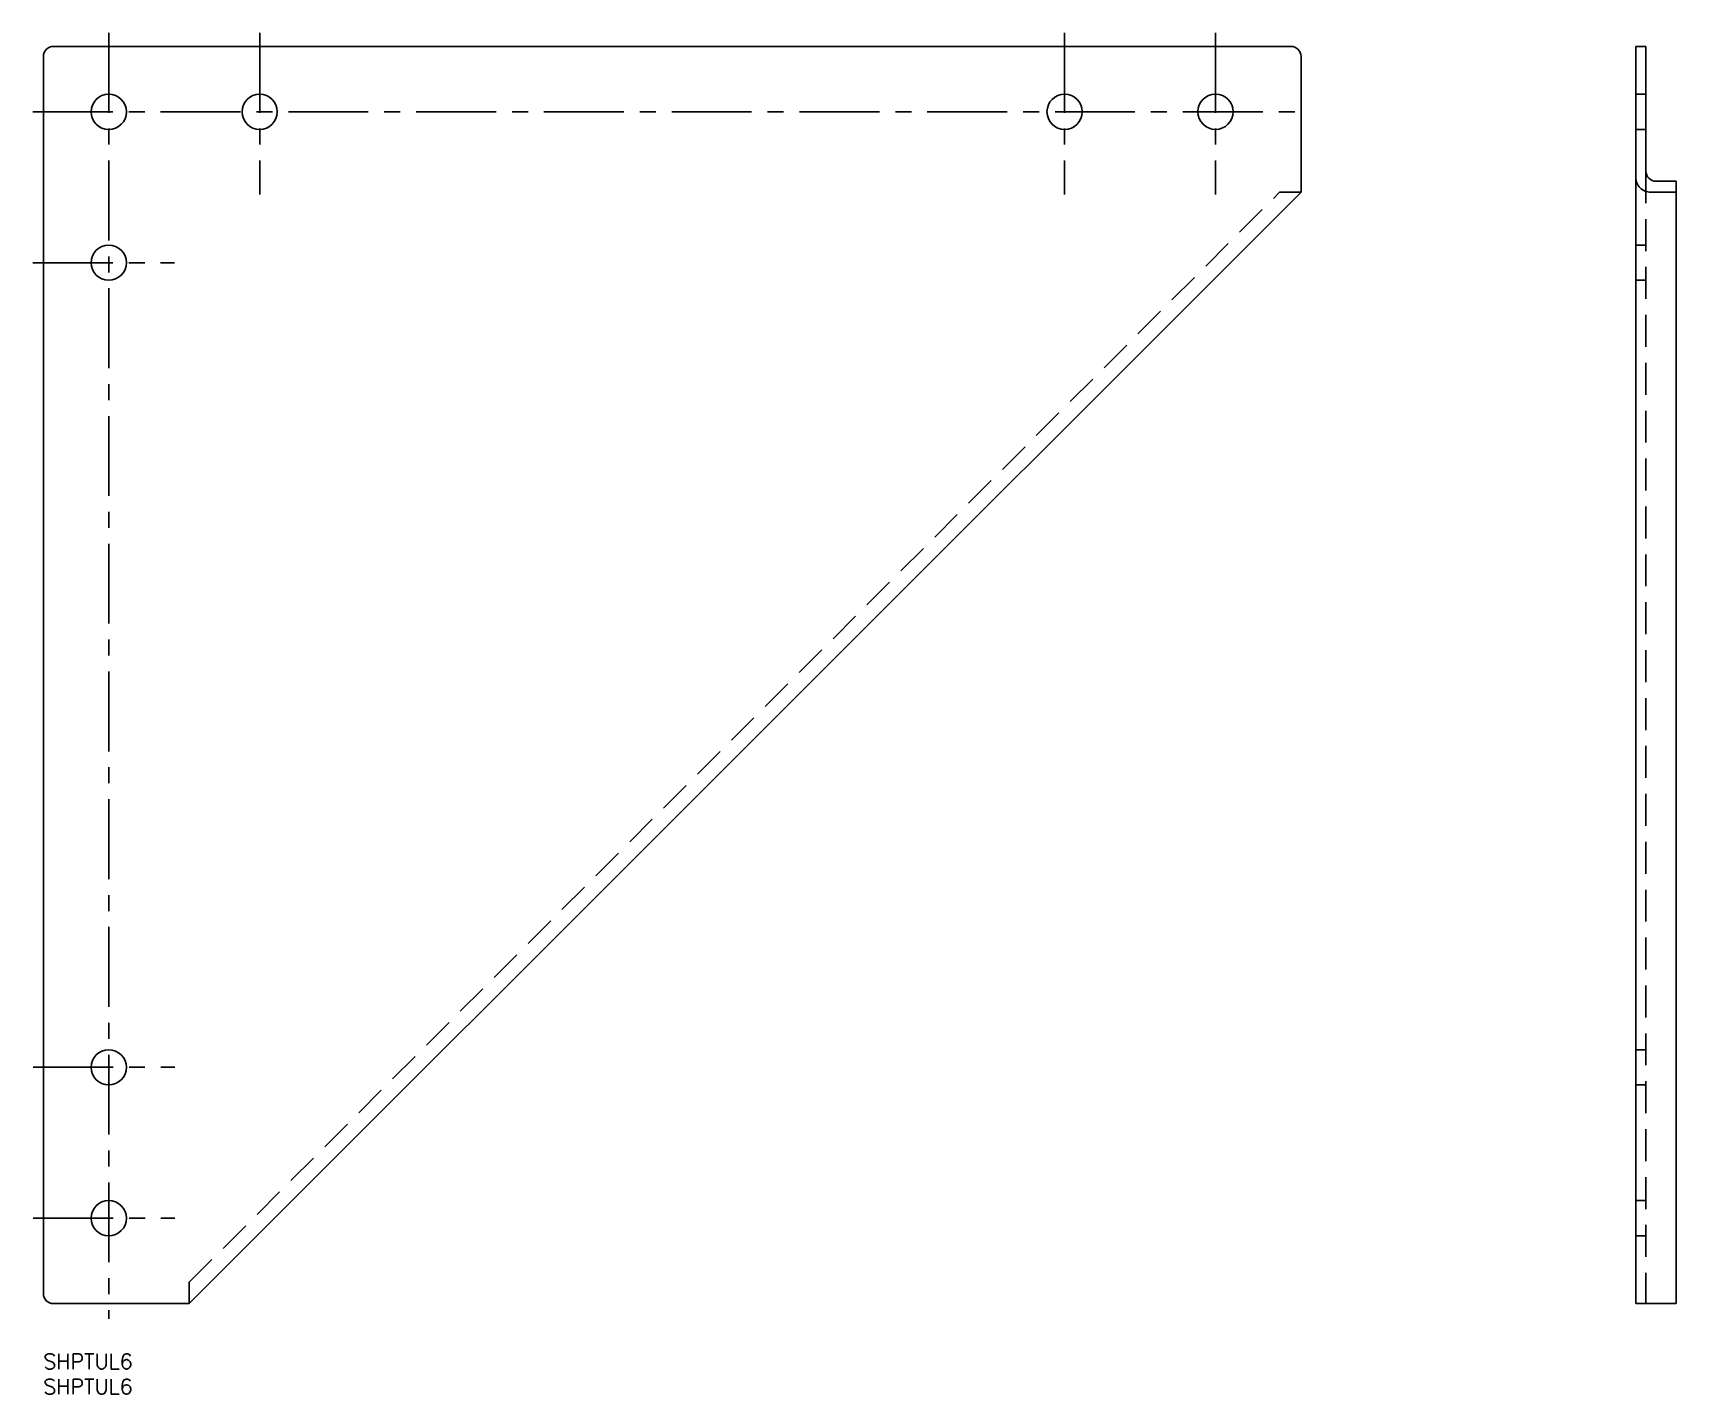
# Model space of a CAD drawing. Extents: x -2 to 325, y -8 to 263.
import ezdxf

# ---------------------------------------------------------------- set-up
doc = ezdxf.new("R2010")
doc.units = 0
doc.header["$LTSCALE"] = 0.5
doc.linetypes.add('CENTER', pattern=[50.8, 31.75, -6.35, 6.35, -6.35])
doc.linetypes.add('DASHED', pattern=[19.05, 12.7, -6.35])
for name, color, linetype in [('MSM_CENTER', 1, 'CENTER'), ('MSM_CONTINUOUS', 7, 'CONTINUOUS'), ('MSM_DASHED', 4, 'DASHED'), ('MSM_PART_NUMBER', 7, 'CONTINUOUS')]:
    doc.layers.add(name, color=color, linetype=linetype)
doc.styles.get("Standard").update_dxf_attribs({"font": 'txt.shx', "height": 1, "bigfont": 'bigfont.shx'})

# ---------------------------------------------------------------- blocks, each defined once
blk = doc.blocks.new('*U2')
at = {"layer": 'MSM_PART_NUMBER'}
blk.add_text('SHPTUL6', height=3, dxfattribs=at).set_placement((0, -3))
blk = doc.blocks.new('*U3')
at = {"layer": 'MSM_PART_NUMBER'}
blk.add_text('SHPTUL6', height=3, dxfattribs=at).set_placement((0, -8))

msp = doc.modelspace()

# ---------------------------------------------------------------- linework, layer by layer
at = {"layer": 'MSM_CENTER'}
for p, q in [((13, 262.7), (13, 6.99)), ((43, 262.7), (43, 230.53)), ((203, 262.7), (203, 230.53)), ((233, 262.7), (233, 230.53)), ((-2.09, 246.99), (251.81, 247.01)), ((-2.09, 216.99), (26.08, 217)), ((-2.03, 56.99), (26.14, 57)), ((-2.02, 26.99), (26.15, 27))]:
    msp.add_line(p, q, dxfattribs=at)
at = {"layer": 'MSM_CONTINUOUS'}
for p, q in [((248, 260), (2, 260)), ((316.56, 260), (316.56, 10)), ((316.56, 260), (318.56, 260)), ((318.56, 260), (318.56, 235.19)), ((0, 12), (0, 258)), ((250, 258), (250, 231)), ((320.56, 233.19), (324.56, 233.19)), ((324.56, 233.19), (324.56, 10)), ((29, 10), (250, 231)), ((319.53, 231), (324.52, 231)), ((2, 10), (29, 10)), ((324.56, 10), (316.56, 10))]:
    msp.add_line(p, q, dxfattribs=at)
for centre in [(13, 246.99), (43, 247), (203, 247), (233, 247.01), (13, 216.99), (13, 56.99), (13, 26.99)]:
    msp.add_circle(centre, 3.5, dxfattribs=at)
for centre, radius, start, end in [((2, 258), 2, 90, 180), ((248, 258), 2, 0, 90), ((319.53, 233.97), 2.97, 179.39, 269.8941), ((320.56, 235.19), 2, 180, 270), ((2, 12), 2, 180, 270)]:
    msp.add_arc(centre, radius, start, end, dxfattribs=at)
at = {"layer": 'MSM_DASHED'}
for p, q in [((318.56, 250.51), (316.56, 250.51)), ((318.56, 243.51), (316.56, 243.51)), ((318.56, 235.19), (318.56, 10)), ((29, 14.26), (245.74, 231)), ((250, 231), (245.74, 231)), ((318.56, 220.5), (316.56, 220.5)), ((318.56, 213.5), (316.56, 213.5)), ((318.56, 60.5), (316.56, 60.5)), ((318.56, 53.5), (316.56, 53.5)), ((318.56, 30.5), (316.56, 30.5)), ((318.56, 23.5), (316.56, 23.5)), ((29, 10), (29, 14.26))]:
    msp.add_line(p, q, dxfattribs=at)

# ---------------------------------------------------------------- block references
at = {"layer": 'MSM_CONTINUOUS'}
for name in ['*U2', '*U3']:
    msp.add_blockref(name, (0, 0), dxfattribs=at)

doc.saveas('drawing.dxf')
